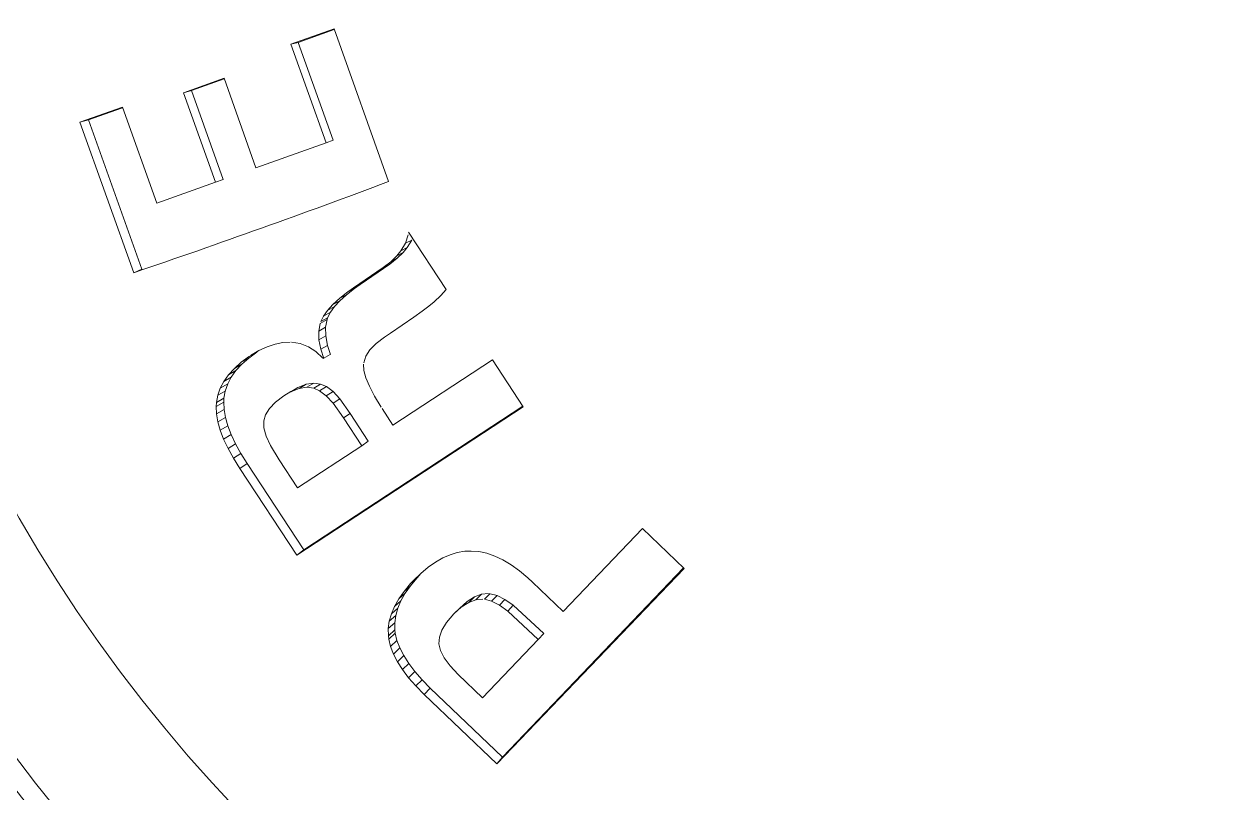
# Model space of a CAD drawing. Header units: inches. Extents: x 32 to 51.7, y 18.3 to 41.9.
# Drawn here: x 35.40067 to 35.41305, y 27.86483 to 27.87269 of the extents above; entities that cross this region are included whole.
import ezdxf

# ---------------------------------------------------------------- set-up
doc = ezdxf.new("R2010")
doc.units = ezdxf.units.IN
doc.header["$MEASUREMENT"] = 0
doc.layers.add('FURNITURE F 1 100', color=253, linetype='Continuous', lineweight=13)

msp = doc.modelspace()

# ---------------------------------------------------------------- linework, layer by layer
at = {"layer": 'FURNITURE F 1 100'}
for p, q in [((35.4034013241032, 27.87248679262323), (35.40384172947661, 27.8726443541909)), ((35.40347362357507, 27.87250626663306), (35.40384375220738, 27.87263868373154)), ((35.40384172949389, 27.87264435419704), (35.40439892562399, 27.87108231326599)), ((35.40347362357507, 27.87250626663306), (35.4034013241032, 27.87248679262323)), ((35.40376137693939, 27.87147993476831), (35.4034013241032, 27.87248679262323)), ((35.40383124202772, 27.87150622187662), (35.40347362357507, 27.87250626663306)), ((35.40230420891631, 27.87199130004544), (35.40271713885404, 27.87213910437365)), ((35.40238386902793, 27.87201410868668), (35.40271894282041, 27.8721340438917)), ((35.40271713887041, 27.87213910437979), (35.40304380053085, 27.87122274412989)), ((35.40238386903066, 27.87201410868077), (35.40230420891903, 27.87199130003953)), ((35.40263086852401, 27.87107574888498), (35.40230420891903, 27.87199130003953)), ((35.40270832126107, 27.87110474773315), (35.40238386902793, 27.87201410868668)), ((35.40124461830574, 27.87168918554651), (35.40167775154505, 27.87184356771238)), ((35.40133138977917, 27.87171402174861), (35.40167968129363, 27.87183816250829)), ((35.40167775156142, 27.87184356771829), (35.40202884793844, 27.87086014150939)), ((35.4013313897819, 27.87171402174224), (35.40124461830847, 27.87168918554014)), ((35.40179366679577, 27.87015057846654), (35.40124461830847, 27.87168918554014)), ((35.40187672872135, 27.87018581060713), (35.40133138977917, 27.87171402174861)), ((35.40383124201135, 27.87150622187071), (35.40376137692301, 27.8714799347624)), ((35.40304380053267, 27.8712227441242), (35.40376137692301, 27.8714799347624)), ((35.40202884794026, 27.87086014150325), (35.40263086850673, 27.87107574887907)), ((35.4027083212447, 27.87110474772724), (35.40263086850673, 27.87107574887907)), ((35.40457082873463, 27.87045130196655), (35.40459801613788, 27.87053663927075)), ((35.40460249572762, 27.87056502160929), (35.40498716875, 27.8699780170118)), ((35.40448435896697, 27.87032225890332), (35.40452574244655, 27.87037380841705)), ((35.40452574244655, 27.87037380841705), (35.40457082873463, 27.87045130196655)), ((35.40459044658901, 27.87040758689361), (35.40452574240381, 27.87037380836384)), ((35.40454934123746, 27.87035638383143), (35.40459044663176, 27.87040758694636)), ((35.40463523064655, 27.87048455830061), (35.40457082870553, 27.87045130191721)), ((35.40459044766222, 27.87040758606415), (35.40463523067474, 27.87048455834972)), ((35.40434517175409, 27.87020381341788), (35.40442204404708, 27.87026313711338)), ((35.40441108714067, 27.87023873522978), (35.40448744339911, 27.87029766069325)), ((35.40442204404708, 27.87026313711338), (35.40448435896697, 27.87032225890332)), ((35.40448744334545, 27.87029766065164), (35.40442204399251, 27.87026313707177)), ((35.40454934035616, 27.87035638471068), (35.40448435892149, 27.87032225886012)), ((35.40448744393662, 27.87029765997611), (35.40454934040163, 27.87035638475343)), ((35.40187672873772, 27.87018581061282), (35.40179366681305, 27.87015057847245)), ((35.40404216224916, 27.86999489537013), (35.40434517166132, 27.87020381335376)), ((35.40411011018996, 27.87003122131976), (35.40441108714067, 27.87023873522978)), ((35.40441108705154, 27.87023873516112), (35.40434517166496, 27.87020381334899)), ((35.40411010992803, 27.87003122169993), (35.40404216224916, 27.86999489537013)), ((35.40405199707921, 27.86999022846746), (35.40411010992803, 27.87003122169993)), ((35.4038308381666, 27.86982608099922), (35.40390038909545, 27.86988854453941)), ((35.40390020318019, 27.86986354218104), (35.40396928714354, 27.86992558633958)), ((35.40390038909545, 27.86988854453941), (35.40398365670326, 27.86995362512628)), ((35.40396928707351, 27.86992558627706), (35.40390038902633, 27.86988854447666)), ((35.40396928786841, 27.86992558549466), (35.40405199651805, 27.86999022920939)), ((35.40398365670326, 27.86995362512628), (35.40404216224916, 27.86999489537013)), ((35.40405199642164, 27.86999022913367), (35.40398365660504, 27.86995362505011)), ((35.40493217512785, 27.86991576030321), (35.40486505035706, 27.86985333572782)), ((35.40498716875, 27.8699780170118), (35.40493217512785, 27.86991576030321)), ((35.4037337163788, 27.86970739913111), (35.40377582330775, 27.86976543692501)), ((35.40377582330775, 27.86976543692501), (35.4038308381666, 27.86982608099922)), ((35.40384555571445, 27.8698033071739), (35.40377582326501, 27.86976543686567)), ((35.40380373179205, 27.86974565945955), (35.4038455557572, 27.86980330723279)), ((35.40390020218247, 27.86986354305052), (35.40383083812021, 27.86982608094852)), ((35.40384555688225, 27.8698033063474), (35.40390020222794, 27.86986354310054)), ((35.40474095226791, 27.86975613772186), (35.40465680128882, 27.86969671313179)), ((35.40481063110356, 27.86980888823789), (35.40474095226791, 27.86975613772186)), ((35.40486505035706, 27.86985333572782), (35.40481063110356, 27.86980888823789)), ((35.40368559861754, 27.86955298138171), (35.40369993127361, 27.86963167389056)), ((35.40377017023884, 27.86967044505057), (35.40369993125542, 27.86963167379188)), ((35.403776344571, 27.86968982052779), (35.40370614549347, 27.86965118109718)), ((35.40370614551621, 27.86965118116925), (35.4037337163788, 27.86970739913111)), ((35.40380373044873, 27.86974566014235), (35.40373371635606, 27.86970739908359)), ((35.40375593420931, 27.86959228306407), (35.40377017025612, 27.86967044514856)), ((35.40377017219971, 27.86967044468654), (35.40377634459374, 27.86968982059964)), ((35.40377634508214, 27.86968982041478), (35.40380373047147, 27.86974566018964)), ((35.40465680128882, 27.86969671313179), (35.40441874597919, 27.86953077200176)), ((35.40375593419749, 27.86959228299722), (35.40368559860572, 27.86955298131441)), ((35.40368756867402, 27.86946480415029), (35.40368559861936, 27.869552981311)), ((35.40375788912816, 27.86950470096415), (35.40368756869221, 27.86946480405388)), ((35.40375788911088, 27.8695047010601), (35.40375593420931, 27.86959228306407)), ((35.40377603689167, 27.86940769849841), (35.40375788911088, 27.8695047010601)), ((35.40441874597919, 27.86953077200176), (35.40435780354683, 27.8694902775005)), ((35.40307345807442, 27.86935430162541), (35.40315706651718, 27.86939349963834)), ((35.40315706651718, 27.86939349963834), (35.40323840855645, 27.86942052712173)), ((35.40323840855645, 27.86942052712173), (35.40331747353657, 27.8694361932721)), ((35.40331747353657, 27.8694361932721), (35.40339426145574, 27.86944049817746)), ((35.40340640324821, 27.86943985779269), (35.40349637603931, 27.86942573336726)), ((35.40349637610389, 27.86942573335703), (35.4035793046075, 27.86939370758521)), ((35.40357930468026, 27.86939370755747), (35.40365680638543, 27.86934380292653)), ((35.40370584144485, 27.86936714202646), (35.40368756869221, 27.86946480405388)), ((35.40377603692987, 27.86940769838336), (35.40370584148395, 27.86936714191072)), ((35.40380700668602, 27.86931528603916), (35.40377603689167, 27.86940769849841)), ((35.40427289714235, 27.86942679280353), (35.40420903938021, 27.86936198028045)), ((35.40435780354683, 27.8694902775005), (35.40427289714235, 27.86942679280353)), ((35.40289383406316, 27.86923526898361), (35.40297796321893, 27.86929632549707)), ((35.40296948532587, 27.86927669915483), (35.40289383401314, 27.86923526893904)), ((35.40289880544488, 27.86921382057151), (35.40296948537589, 27.86927669919894)), ((35.40296948600799, 27.86927669845111), (35.40305305048032, 27.86933734514785)), ((35.40306110281718, 27.86934318819474), (35.40298607003997, 27.86930220806651)), ((35.40298758321633, 27.8693029329497), (35.40307345807442, 27.86935430162541)), ((35.40365680646001, 27.8693438028781), (35.40372807270406, 27.86927600800912)), ((35.40373702290772, 27.86927410107499), (35.40370584148395, 27.86936714191072)), ((35.40380165247434, 27.86931381666702), (35.40373163280101, 27.86927262186348)), ((35.40416623025494, 27.8692958402173), (35.40414528916308, 27.86922757492196)), ((35.40420903938021, 27.86936198028045), (35.40416623025494, 27.8692958402173)), ((35.40444405582976, 27.86859159453841), (35.40546014643469, 27.86925786316281)), ((35.40546014645015, 27.86925786317259), (35.40577381937847, 27.86877986817419)), ((35.40276205373148, 27.86910718958482), (35.40282267641551, 27.86917196536749)), ((35.40283858778248, 27.86914948153933), (35.40276205369601, 27.86910718953502)), ((35.40279046442511, 27.86908209400392), (35.40283858781795, 27.8691494815889)), ((35.40282267641551, 27.86917196536749), (35.40289383406316, 27.86923526898361)), ((35.40289880452629, 27.86921382138187), (35.40282267636003, 27.86917196530883)), ((35.40283858900303, 27.86914948065326), (35.40289880458086, 27.86921382144008)), ((35.40414303081225, 27.86921459592097), (35.4041470994277, 27.86915153206585)), ((35.4041470994277, 27.86915153206585), (35.40416670204532, 27.86907573524716)), ((35.40267731897502, 27.86896924425944), (35.4027136048032, 27.86903934614973)), ((35.40275441949935, 27.86901246496539), (35.40267731895047, 27.86896924418873)), ((35.4027136048032, 27.86903934614973), (35.40276205373148, 27.86910718958482)), ((35.40279046294718, 27.86908209480678), (35.40271360477318, 27.86903934609106)), ((35.40272965584673, 27.86894058055052), (35.40275441952299, 27.86901246503565)), ((35.4027544211428, 27.86901246435671), (35.40279046297719, 27.86908209486499)), ((35.40355578853242, 27.86900972604415), (35.40347106060081, 27.8689763952784)), ((35.40355578829686, 27.8690097273802), (35.40348411085024, 27.8689664705855)), ((35.40363356114513, 27.86902206163948), (35.40355578826775, 27.86900972737542)), ((35.40363356132521, 27.86902206337388), (35.40356240971387, 27.86897888825954)), ((35.40370439984027, 27.86901179430718), (35.40363356129883, 27.86902206337775)), ((35.40370440040324, 27.86901179569939), (35.40363372824568, 27.86896854959603)), ((35.40376338969664, 27.86898608986051), (35.40370440036413, 27.86901179571621)), ((35.40416670204532, 27.86907573524716), (35.40420262861944, 27.86898883484012)), ((35.40263881038818, 27.86882223149562), (35.40265238750335, 27.86889687269557)), ((35.40272965416507, 27.86894058088999), (35.4026523874888, 27.8688968726153)), ((35.40265238750335, 27.86889687269557), (35.40267731897502, 27.86896924425944)), ((35.40271616853234, 27.86886644262152), (35.40272965417962, 27.86894058096957)), ((35.40332817369718, 27.86889146941596), (35.40324326741911, 27.86882797521955)), ((35.40340089840147, 27.8689352276351), (35.4033281737472, 27.86889146944507)), ((35.40339881029895, 27.86893291456656), (35.40332817369718, 27.86889146941596)), ((35.40347106063719, 27.86897639529273), (35.40339881033624, 27.86893291458089)), ((35.40348411082023, 27.86896647058072), (35.40339881029895, 27.86893291456656)), ((35.40347106088184, 27.86897639460106), (35.40340089835145, 27.86893522760599)), ((35.4035624096875, 27.86897888826318), (35.40348411082023, 27.86896647058072)), ((35.40363372820657, 27.86896854961285), (35.4035624096875, 27.86897888826318)), ((35.40369311802779, 27.86894266923535), (35.40363372820657, 27.86896854961308)), ((35.40376338975393, 27.8689860898355), (35.403693118086, 27.86894266921011)), ((35.40376173431987, 27.86889182986713), (35.40369311808054, 27.86894266919624)), ((35.40383154339789, 27.86893559503685), (35.40376173431987, 27.86889182986713)), ((35.40383146835002, 27.86881753711757), (35.40376173431987, 27.86889182986713)), ((35.40383154339789, 27.86893559503685), (35.40376338969664, 27.86898608986051)), ((35.40390080675725, 27.86886180509462), (35.40383154339789, 27.86893559503685)), ((35.40420262869675, 27.86898883465344), (35.40425491122342, 27.86888840290133)), ((35.40425491134802, 27.8688884026619), (35.40432270908305, 27.86877685531156)), ((35.40271427499074, 27.86882702979594), (35.40263690625552, 27.86878255101008)), ((35.40263690624825, 27.86878255117197), (35.40263881038818, 27.86882223149562)), ((35.40264033403101, 27.86870652830724), (35.40263690624825, 27.86878255117197)), ((35.40271616770561, 27.86886644260856), (35.40263881038364, 27.8688222313908)), ((35.40271767964141, 27.8687515199674), (35.40271427498347, 27.8688270299567)), ((35.40271427640955, 27.86882702993919), (35.40271616771015, 27.86886644271269)), ((35.40318102724514, 27.86876317727704), (35.40314064443164, 27.8686970646372)), ((35.40324326741911, 27.86882797521955), (35.40318102724514, 27.86876317727704)), ((35.40577381938211, 27.86877986816965), (35.4034601685441, 27.86726120500268)), ((35.40577016522157, 27.86878510699055), (35.40353197005943, 27.86731595943363)), ((35.40390080682546, 27.86886180499753), (35.40383146841823, 27.8688175370198)), ((35.40393751524307, 27.86866631446012), (35.40383146841823, 27.8688175370198)), ((35.40400613693119, 27.86871160504914), (35.40390080675725, 27.86886180509462)), ((35.40271767964687, 27.86875151984348), (35.40264033403646, 27.86870652818263)), ((35.4026543500474, 27.86862498801427), (35.40264033405283, 27.86870652818241)), ((35.402731599848, 27.86867052982527), (35.40265435009015, 27.86862498786602)), ((35.40273159980616, 27.86867052997238), (35.40271767964141, 27.8687515199674)), ((35.40275602633092, 27.86858486350204), (35.40273159980616, 27.86867052997238)), ((35.40314064443164, 27.8686970646372), (35.40312365121891, 27.86863613298394)), ((35.40400613717766, 27.86871160467306), (35.40393751549136, 27.86866631408132)), ((35.40412407367576, 27.86838160926798), (35.40393751549136, 27.86866631408132)), ((35.40419143377922, 27.86842882461631), (35.40400613693119, 27.86871160504914)), ((35.40433343605737, 27.86876081827675), (35.40444405582703, 27.86859159454341)), ((35.40267894364543, 27.86853873929997), (35.40265435009015, 27.86862498786602)), ((35.40275602640095, 27.86858486331878), (35.40267894371637, 27.86853873911557)), ((35.40271329542948, 27.8684485798701), (35.40267894371637, 27.86853873911557)), ((35.40279014533708, 27.86849531286359), (35.40275602633092, 27.86858486350204)), ((35.40312365121891, 27.86863613298394), (35.40312541890735, 27.86856332331261)), ((35.40312541890735, 27.86856332331261), (35.40314756495782, 27.86847865807042)), ((35.40279014543076, 27.86849531266532), (35.40271329552407, 27.86844857967046)), ((35.40275822479789, 27.86835371173695), (35.40271329552407, 27.86844857967046)), ((35.40283477083513, 27.86840108519866), (35.40275822494523, 27.86835371146615)), ((35.4028347706887, 27.86840108546742), (35.40279014533708, 27.86849531286359)), ((35.40288910964018, 27.86830136621277), (35.4028347706887, 27.86840108546742)), ((35.40314756498238, 27.86847865797561), (35.40319168555898, 27.86838377761089)), ((35.40419143376467, 27.86842882460653), (35.4041240736603, 27.8683816092582)), ((35.40281293366634, 27.86825331428256), (35.40275822494523, 27.86835371146615)), ((35.40288910979298, 27.86830136596789), (35.40281293382095, 27.86825331403609)), ((35.40295394435243, 27.86819777347953), (35.40288910964018, 27.86830136621277)), ((35.40319168562264, 27.86838377747288), (35.40328231283338, 27.86823638732537)), ((35.40346968030799, 27.86795169284458), (35.4041240736603, 27.8683816092582)), ((35.40287820947079, 27.86814901686078), (35.40281293382095, 27.86825331403609)), ((35.40295394480536, 27.86819777278854), (35.40287820992644, 27.86814901616524)), ((35.4034601685441, 27.86726120500268), (35.40287820992644, 27.86814901616524)), ((35.40353197005943, 27.86731595943363), (35.40295394435243, 27.86819777347953)), ((35.40328231313261, 27.86823638683789), (35.40346968030435, 27.86795169284981)), ((35.40618237846475, 27.86668612101401), (35.40699385370836, 27.86753408948855)), ((35.40699385370836, 27.86753408948855), (35.40741902700093, 27.86712712976576)), ((35.40353197007398, 27.86731595944318), (35.40346016855865, 27.86726120501223)), ((35.40502691700176, 27.86726672284269), (35.40510184245859, 27.86728960847424)), ((35.40510184245859, 27.86728960847424), (35.40517690644693, 27.86730197415952)), ((35.40517690644693, 27.86730197415952), (35.40524239338602, 27.86730449539593)), ((35.40524239338602, 27.86730449539593), (35.4053217461903, 27.86729830459829)), ((35.4053217461903, 27.86729830459829), (35.40540205692623, 27.86728079579209)), ((35.40540205692623, 27.86728079579209), (35.40548413419465, 27.86725198011002)), ((35.40480292921139, 27.86713818236579), (35.4048774603768, 27.86719100987759)), ((35.4048774603768, 27.86719100987759), (35.40495211942262, 27.86723412640206)), ((35.40495211942262, 27.86723412640206), (35.40502691700176, 27.86726672284269)), ((35.40548413433926, 27.86725198005886), (35.40556715887188, 27.86721265545473)), ((35.40556715903104, 27.86721265537924), (35.40565113083967, 27.86716282175369)), ((35.40565113100156, 27.86716282165728), (35.40573606073367, 27.86710166969849)), ((35.40465345243838, 27.86700257349137), (35.40472771718369, 27.86707563257185)), ((35.40471721674994, 27.86705909813757), (35.40465345231196, 27.86700257335836)), ((35.40468710369414, 27.86702732880483), (35.40471721687545, 27.8670590982699)), ((35.40472771718369, 27.86707563257185), (35.40480292921139, 27.86713818236579)), ((35.40741902700456, 27.86712712976189), (35.40550644705463, 27.86512760436083)), ((35.40741462074466, 27.86713109709238), (35.40556442276075, 27.8651967749888)), ((35.40573606091012, 27.86710166957139), (35.40582194847384, 27.86702919920547)), ((35.40455784181968, 27.86689198762222), (35.40462313577946, 27.86697058935781)), ((35.40462224661651, 27.86694925566892), (35.40455784176966, 27.8668919875515)), ((35.40456782356587, 27.86687212918785), (35.40462224666653, 27.86694925573918)), ((35.40462224746143, 27.86694925514642), (35.4046871031439, 27.86702732927822)), ((35.40468710308114, 27.86702732920228), (35.4046231357158, 27.86697058928142)), ((35.40462313577946, 27.86697058935781), (35.40465345243747, 27.8670025734916)), ((35.4058219487567, 27.86702919896695), (35.40587026141175, 27.86698453886309)), ((35.40587026141175, 27.86698453886286), (35.4061823784602, 27.8666861210181)), ((35.40445958234677, 27.8667368479423), (35.4045030508757, 27.8668143397774)), ((35.40452464451546, 27.8667951590098), (35.40445958231767, 27.86673684787272)), ((35.40449269324536, 27.86671995057507), (35.40452464454457, 27.86679515907893)), ((35.4045030508757, 27.8668143397774), (35.40455784181968, 27.86689198762222)), ((35.40456782243992, 27.86687212979289), (35.40450305084114, 27.86681433971533)), ((35.40452464587152, 27.86679515843932), (35.40456782247448, 27.86687212985451)), ((35.40520290178002, 27.8667876906304), (35.40512667258254, 27.86671910806192)), ((35.4052029013471, 27.86678769133821), (35.40514243648404, 27.86672931315682)), ((35.40527778839142, 27.86683615608943), (35.40520290131435, 27.86678769131729)), ((35.40527778787391, 27.86683615741524), (35.40521782967399, 27.86677810546255)), ((35.40529108433448, 27.86680501479075), (35.40521782964579, 27.86677810545209)), ((35.40535055035407, 27.86686288594613), (35.40527778784572, 27.86683615740501)), ((35.40535055007122, 27.8668628880557), (35.40529108436813, 27.86680501479371)), ((35.40536217963354, 27.86681165690081), (35.40529108433448, 27.86680501479075)), ((35.4054211668933, 27.8668694854641), (35.40535055003848, 27.86686288805274)), ((35.40543706628041, 27.86686837596424), (35.40537818694857, 27.86681053870709)), ((35.40545223750242, 27.86679104699758), (35.40537918413948, 27.86681027524876)), ((35.40551061769357, 27.86684901623355), (35.405438057224, 27.86686811475077)), ((35.40551061775996, 27.86684901621582), (35.40545223756972, 27.86679104697985)), ((35.40553122914271, 27.86675085647105), (35.40545223756699, 27.86679104696484)), ((35.40558907622444, 27.86680909840604), (35.40551061769357, 27.86684901623355)), ((35.40558907631903, 27.86680909833965), (35.40553122923821, 27.8667508564042)), ((35.40567422520571, 27.86674917422645), (35.40558907622444, 27.86680909840604)), ((35.40440656989968, 27.86658556970358), (35.40442741491798, 27.86666113070121)), ((35.40442741491798, 27.86666113070121), (35.40445958234677, 27.8667368479423)), ((35.40449269166466, 27.86671995103686), (35.40442741489888, 27.86666113063323)), ((35.40447198681768, 27.86664489814573), (35.40449269168376, 27.86671995110439)), ((35.40506569218788, 27.86666026716805), (35.40499160860664, 27.86657345071442)), ((35.40514243645221, 27.86672931313567), (35.40506569218788, 27.86666026716805)), ((35.40512667261801, 27.86671910809421), (35.40506569222426, 27.86666026720034)), ((35.40521782964579, 27.86677810545209), (35.40514243645221, 27.86672931313567)), ((35.40561695715105, 27.86669052375803), (35.40553122923821, 27.8667508564042)), ((35.40567422520571, 27.86674917422645), (35.40561695715105, 27.86669052375803)), ((35.40592974688361, 27.86639856120039), (35.40561695715105, 27.86669052375803)), ((35.40598490015027, 27.86645918578481), (35.40567422520571, 27.86674917422645)), ((35.40439622789172, 27.86651096305761), (35.40440656989968, 27.86658556970358)), ((35.40446171102549, 27.86657079385962), (35.40439622789354, 27.86651096298326)), ((35.40447198512875, 27.8666448984088), (35.40440656988785, 27.86658556962241)), ((35.4044634881172, 27.86649685625864), (35.40446171102367, 27.86657079393328)), ((35.4044617127217, 27.86657079386121), (35.40447198513966, 27.86664489848929)), ((35.40499160860664, 27.86657345071442), (35.40494409635603, 27.86649590337286)), ((35.40439801703697, 27.8664365239649), (35.40439622789172, 27.86651096305761)), ((35.40446348740325, 27.86649685606788), (35.40439801705425, 27.86643652380619)), ((35.40440168892992, 27.86640338969253), (35.40439801703697, 27.8664365239649)), ((35.4044671345443, 27.86646394515376), (35.40440168894266, 27.86640338957771)), ((35.40446713453157, 27.8664639452679), (35.40446348738597, 27.86649685622545)), ((35.40448498647557, 27.86638942606712), (35.40446713453157, 27.8664639452679)), ((35.40491837756299, 27.86642189389998), (35.40491280276792, 27.86635382790607)), ((35.40494409635603, 27.86649590337286), (35.40491837756299, 27.86642189389998)), ((35.40598490013845, 27.86645918577208), (35.40592974687179, 27.86639856118743)), ((35.40441966360204, 27.86632836471788), (35.40440168895721, 27.86640338957816)), ((35.40448498651831, 27.86638942595344), (35.4044196636457, 27.86632836460328)), ((35.40444899265522, 27.8662510682984), (35.4044196636457, 27.86632836460328)), ((35.40451411637032, 27.86631265081858), (35.40444899272525, 27.86625106816016)), ((35.4045141163012, 27.86631265095591), (35.40448498647557, 27.86638942606712)), ((35.40455371013805, 27.86623441250365), (35.4045141163012, 27.86631265095591)), ((35.40491280276792, 27.86635382790607), (35.40492987279659, 27.86628607426176)), ((35.40536005107852, 27.86580228475712), (35.40592974687179, 27.86639856118743)), ((35.4044888566893, 27.86617229840065), (35.40444899272525, 27.86625106816016)), ((35.40455371022627, 27.86623441236564), (35.40448885677843, 27.86617229826172)), ((35.40454088384986, 27.86609126803544), (35.40448885677843, 27.86617229826172)), ((35.40460538514226, 27.86615392905603), (35.40455371013805, 27.86623441250365)), ((35.40492987279659, 27.86628607426176), (35.40496806602705, 27.86621132736466)), ((35.40496806607435, 27.86621132727212), (35.40502899998656, 27.86612960913315)), ((35.40460538527505, 27.86615392888118), (35.40454088398356, 27.86609126785923)), ((35.40460344599587, 27.8660087639307), (35.40454088398356, 27.86609126785923)), ((35.40466752430139, 27.86607198182512), (35.40460344615322, 27.86600876375153)), ((35.40466752414495, 27.86607198200293), (35.40460538514226, 27.86615392905603)), ((35.40474093043549, 27.86598858230943), (35.40466752414495, 27.86607198200293)), ((35.40502900009024, 27.86612960899308), (35.40511024844245, 27.86604088574607)), ((35.40511024861981, 27.86604088555234), (35.40536005107397, 27.86580228476144)), ((35.40467735187185, 27.86592479711042), (35.40460344615322, 27.86600876375153)), ((35.40474093064741, 27.8659885820957), (35.40467735208468, 27.86592479689532)), ((35.40476261213799, 27.86583855809702), (35.40467735208468, 27.86592479689532)), ((35.4048256145722, 27.86590292594654), (35.40474093043549, 27.86598858230943)), ((35.40482561501967, 27.86590292551953), (35.40476261258819, 27.86583855766728)), ((35.4055064470419, 27.86512760434832), (35.40476261258819, 27.86583855766728)), ((35.40556442276075, 27.8651967749888), (35.4048256145722, 27.86590292594654)), ((35.40556442277257, 27.8651967750013), (35.40550644705463, 27.86512760436083))]:
    msp.add_line(p, q, dxfattribs=at)
for radius in [0.0169002236195937, 0.01552095860103648]:
    msp.add_circle((35.4140869643622, 27.87536499153564), radius, dxfattribs=at)
for centre, radius, start, end in [((35.4140869643622, 27.87536499153564), 0.02515023998424043, 57.74811092695322, 302.2519100033476), ((35.4140869643622, 27.87536499153564), 0.02288671838565883, 70.61951479149987, 289.3804704315131), ((35.41409733796873, 27.87536499153564), 0.02200645998621045, 91.93678879650807, 268.0632318889938), ((35.37378476383374, 27.95257552747623), 0.08705383888366157, 288.7683250026192, 290.589450439311), ((35.4140869643622, 27.87536499153564), 0.01710216318928355, 215.9434250407584, 234.0212309701935)]:
    msp.add_arc(centre, radius, start, end, dxfattribs=at)

doc.saveas('drawing.dxf')
